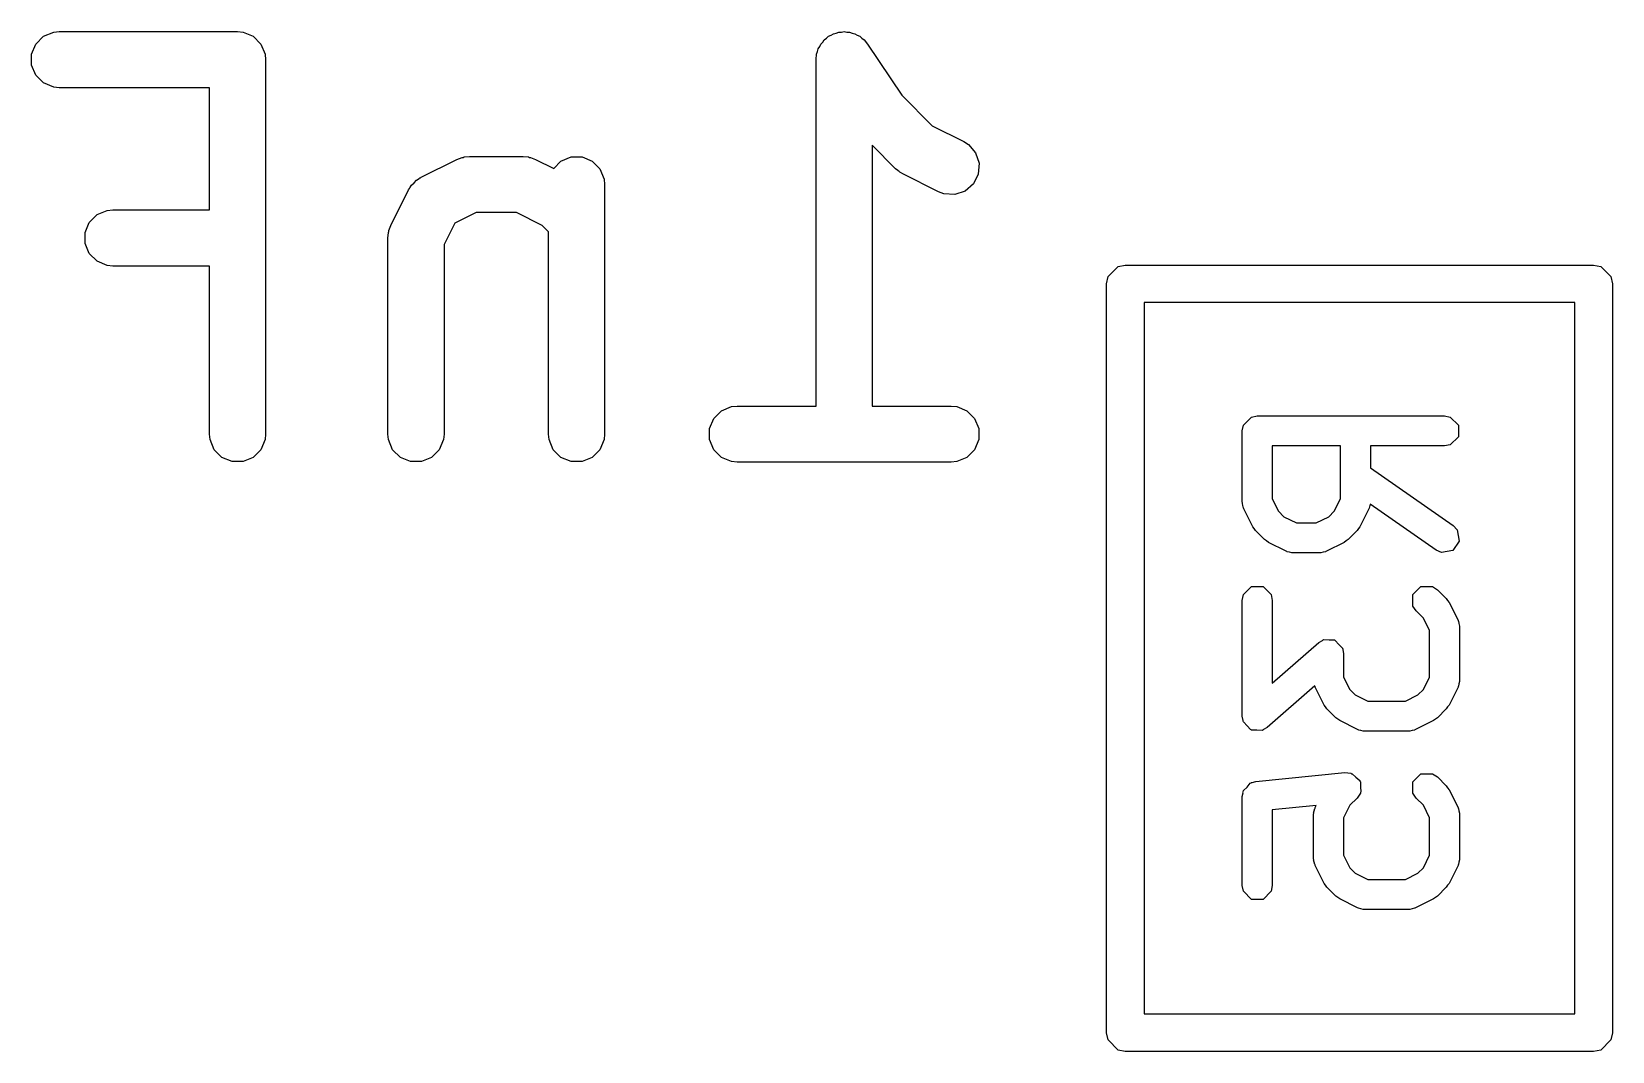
# Model space of a CAD drawing. Header units: inches. Extents: x -2.1 to 1.75, y 0.25 to 2.74.
# Drawn here: x 0.4618 to 0.6279, y 1.666 to 1.7733 of the extents above; entities that cross this region are included whole.
import ezdxf

# ---------------------------------------------------------------- set-up
doc = ezdxf.new("R2010")
doc.units = ezdxf.units.IN
doc.header["$MEASUREMENT"] = 0
doc.layers.add('BLACK', color=250, linetype='CONTINUOUS')

msp = doc.modelspace()

# ---------------------------------------------------------------- linework, layer by layer
at = {"layer": 'BLACK', "linetype": 'CONTINUOUS'}
for p, q in [((0.46224, 1.77196), (0.46305, 1.77278)), ((0.46305, 1.77278), (0.46412, 1.77322)), ((0.46412, 1.77322), (0.46469, 1.77327)), ((0.46469, 1.77327), (0.48344, 1.77327)), ((0.48344, 1.77327), (0.48402, 1.77322)), ((0.48402, 1.77322), (0.48508, 1.77278)), ((0.48508, 1.77278), (0.4859, 1.77196)), ((0.5451, 1.77241), (0.54534, 1.77257)), ((0.54534, 1.77257), (0.54554, 1.77278)), ((0.54554, 1.77278), (0.54581, 1.77289)), ((0.54581, 1.77289), (0.54606, 1.77305)), ((0.54606, 1.77305), (0.54634, 1.77311)), ((0.54634, 1.77311), (0.54661, 1.77322)), ((0.54661, 1.77322), (0.5469, 1.77322)), ((0.5469, 1.77322), (0.54719, 1.77327)), ((0.54719, 1.77327), (0.54747, 1.77322)), ((0.54747, 1.77322), (0.54776, 1.77322)), ((0.54776, 1.77322), (0.54803, 1.77311)), ((0.54803, 1.77311), (0.54832, 1.77305)), ((0.54832, 1.77305), (0.54856, 1.77289)), ((0.54856, 1.77289), (0.54882, 1.77278)), ((0.54882, 1.77278), (0.54903, 1.77257)), ((0.54903, 1.77257), (0.54927, 1.77241)), ((0.4618, 1.7709), (0.46224, 1.77196)), ((0.4618, 1.76975), (0.4618, 1.7709)), ((0.4859, 1.77196), (0.48634, 1.7709)), ((0.48634, 1.7709), (0.48639, 1.77032)), ((0.54423, 1.77033), (0.54429, 1.7709)), ((0.54429, 1.7709), (0.5444, 1.77117)), ((0.5444, 1.77117), (0.54446, 1.77145)), ((0.54446, 1.77145), (0.54462, 1.7717)), ((0.54462, 1.7717), (0.54473, 1.77196)), ((0.54473, 1.77196), (0.54493, 1.77217)), ((0.54493, 1.77217), (0.5451, 1.77241)), ((0.54927, 1.77241), (0.54964, 1.77196)), ((0.54964, 1.77196), (0.54964, 1.77196)), ((0.54964, 1.77196), (0.54964, 1.77196)), ((0.54964, 1.77196), (0.54964, 1.77196)), ((0.54964, 1.77196), (0.55323, 1.76658)), ((0.46224, 1.76868), (0.4618, 1.76975)), ((0.48639, 1.77032), (0.48639, 1.73095)), ((0.54423, 1.77032), (0.54423, 1.77033)), ((0.54423, 1.77033), (0.54423, 1.77033)), ((0.54423, 1.7339), (0.54423, 1.77032)), ((0.54423, 1.77032), (0.54423, 1.77032)), ((0.46305, 1.76787), (0.46224, 1.76868)), ((0.46412, 1.76743), (0.46305, 1.76787)), ((0.46469, 1.76737), (0.46412, 1.76743)), ((0.48049, 1.76737), (0.46469, 1.76737)), ((0.48049, 1.75453), (0.48049, 1.76737)), ((0.55323, 1.76658), (0.55643, 1.76337)), ((0.55643, 1.76337), (0.55975, 1.76171)), ((0.55259, 1.75886), (0.55014, 1.76132)), ((0.55014, 1.76132), (0.55014, 1.7339)), ((0.55975, 1.76171), (0.56024, 1.76141)), ((0.56024, 1.76141), (0.561, 1.76054)), ((0.50274, 1.75796), (0.50649, 1.75984)), ((0.50649, 1.75984), (0.50703, 1.76005)), ((0.50703, 1.76005), (0.50714, 1.76005)), ((0.50714, 1.76005), (0.50724, 1.76009)), ((0.50724, 1.76009), (0.50781, 1.76015)), ((0.50781, 1.76015), (0.51344, 1.76015)), ((0.51344, 1.76015), (0.51401, 1.76009)), ((0.51401, 1.76009), (0.51411, 1.76005)), ((0.51411, 1.76005), (0.51422, 1.76005)), ((0.51422, 1.76005), (0.51476, 1.75984)), ((0.51476, 1.75984), (0.51666, 1.75889)), ((0.51666, 1.75889), (0.51742, 1.75965)), ((0.51742, 1.75965), (0.51849, 1.76009)), ((0.51849, 1.76009), (0.51964, 1.76009)), ((0.51964, 1.76009), (0.5207, 1.75965)), ((0.5207, 1.75965), (0.52152, 1.75884)), ((0.561, 1.76054), (0.56136, 1.75944)), ((0.56136, 1.75944), (0.56128, 1.75829)), ((0.50201, 1.75738), (0.50225, 1.75766)), ((0.50225, 1.75766), (0.50254, 1.75784)), ((0.50254, 1.75784), (0.5026, 1.75789)), ((0.5026, 1.75789), (0.50265, 1.7579)), ((0.50265, 1.7579), (0.50274, 1.75796)), ((0.52152, 1.75884), (0.52196, 1.75777)), ((0.52196, 1.75777), (0.52201, 1.7572)), ((0.55282, 1.75867), (0.55259, 1.75886)), ((0.55287, 1.75862), (0.55282, 1.75867)), ((0.55296, 1.75856), (0.55287, 1.75862)), ((0.55304, 1.75849), (0.55296, 1.75856)), ((0.55311, 1.75846), (0.55304, 1.75849)), ((0.55336, 1.75831), (0.55311, 1.75846)), ((0.55711, 1.75643), (0.55336, 1.75831)), ((0.56128, 1.75829), (0.56076, 1.75726)), ((0.49955, 1.75289), (0.50142, 1.75664)), ((0.50142, 1.75664), (0.50148, 1.75674)), ((0.50148, 1.75674), (0.5015, 1.75679)), ((0.5015, 1.75679), (0.50155, 1.75684)), ((0.50155, 1.75684), (0.50173, 1.75713)), ((0.50173, 1.75713), (0.50201, 1.75738)), ((0.52201, 1.7572), (0.52201, 1.73095)), ((0.55765, 1.75623), (0.55711, 1.75643)), ((0.5588, 1.75614), (0.55765, 1.75623)), ((0.55989, 1.75651), (0.5588, 1.75614)), ((0.56076, 1.75726), (0.55989, 1.75651)), ((0.46868, 1.75403), (0.46974, 1.75447)), ((0.46974, 1.75447), (0.47032, 1.75453)), ((0.47032, 1.75453), (0.48049, 1.75453)), ((0.50851, 1.75425), (0.50626, 1.75312)), ((0.51274, 1.75425), (0.50851, 1.75425)), ((0.51544, 1.7529), (0.51274, 1.75425)), ((0.46742, 1.75215), (0.46786, 1.75321)), ((0.46786, 1.75321), (0.46868, 1.75403)), ((0.49934, 1.75235), (0.49955, 1.75289)), ((0.50626, 1.75312), (0.50514, 1.75088)), ((0.51611, 1.75223), (0.51544, 1.7529)), ((0.46742, 1.751), (0.46742, 1.75215)), ((0.46786, 1.74993), (0.46742, 1.751)), ((0.49924, 1.75157), (0.49929, 1.75215)), ((0.49924, 1.73095), (0.49924, 1.75157)), ((0.49929, 1.75215), (0.49933, 1.75225)), ((0.49933, 1.75225), (0.49934, 1.75235)), ((0.50514, 1.75088), (0.50514, 1.73095)), ((0.51611, 1.73095), (0.51611, 1.75223)), ((0.46868, 1.74912), (0.46786, 1.74993)), ((0.46974, 1.74868), (0.46868, 1.74912)), ((0.47032, 1.74862), (0.46974, 1.74868)), ((0.48049, 1.74862), (0.47032, 1.74862)), ((0.48049, 1.73095), (0.48049, 1.74862)), ((0.57491, 1.74751), (0.57598, 1.74857)), ((0.57598, 1.74857), (0.57673, 1.74872)), ((0.57673, 1.74872), (0.62594, 1.74872)), ((0.62594, 1.74872), (0.6267, 1.74857)), ((0.6267, 1.74857), (0.62776, 1.74751)), ((0.57476, 1.74675), (0.57491, 1.74751)), ((0.57476, 1.66801), (0.57476, 1.74675)), ((0.62776, 1.74751), (0.62791, 1.74675)), ((0.62791, 1.74675), (0.62791, 1.66801)), ((0.5787, 1.74478), (0.5787, 1.66998)), ((0.62398, 1.74478), (0.5787, 1.74478)), ((0.62398, 1.66998), (0.62398, 1.74478)), ((0.53304, 1.73153), (0.53348, 1.73259)), ((0.53348, 1.73259), (0.53429, 1.73341)), ((0.53429, 1.73341), (0.53536, 1.73385)), ((0.53536, 1.73385), (0.53593, 1.7339)), ((0.53593, 1.7339), (0.54423, 1.7339)), ((0.55014, 1.7339), (0.55843, 1.7339)), ((0.55843, 1.7339), (0.55901, 1.73385)), ((0.55901, 1.73385), (0.56007, 1.73341)), ((0.56007, 1.73341), (0.56089, 1.73259)), ((0.56089, 1.73259), (0.56133, 1.73153)), ((0.58914, 1.73189), (0.58999, 1.73274)), ((0.58999, 1.73274), (0.5906, 1.73286)), ((0.5906, 1.73286), (0.61028, 1.73286)), ((0.61028, 1.73286), (0.61088, 1.73274)), ((0.61088, 1.73274), (0.61174, 1.73189)), ((0.48055, 1.73038), (0.48049, 1.73095)), ((0.48639, 1.73095), (0.48634, 1.73038)), ((0.49929, 1.73038), (0.49924, 1.73095)), ((0.50514, 1.73095), (0.50508, 1.73038)), ((0.51617, 1.73038), (0.51611, 1.73095)), ((0.52201, 1.73095), (0.52196, 1.73038)), ((0.53304, 1.73038), (0.53304, 1.73153)), ((0.56133, 1.73153), (0.56133, 1.73038)), ((0.58902, 1.73129), (0.58914, 1.73189)), ((0.58902, 1.72379), (0.58902, 1.73129)), ((0.61174, 1.73189), (0.61174, 1.73068)), ((0.48099, 1.72931), (0.48055, 1.73038)), ((0.4818, 1.7285), (0.48099, 1.72931)), ((0.4859, 1.72931), (0.48508, 1.7285)), ((0.48634, 1.73038), (0.4859, 1.72931)), ((0.49973, 1.72931), (0.49929, 1.73038)), ((0.50055, 1.7285), (0.49973, 1.72931)), ((0.50464, 1.72931), (0.50383, 1.7285)), ((0.50508, 1.73038), (0.50464, 1.72931)), ((0.51661, 1.72931), (0.51617, 1.73038)), ((0.51742, 1.7285), (0.51661, 1.72931)), ((0.52152, 1.72931), (0.5207, 1.7285)), ((0.52196, 1.73038), (0.52152, 1.72931)), ((0.53348, 1.72931), (0.53304, 1.73038)), ((0.53429, 1.7285), (0.53348, 1.72931)), ((0.56089, 1.72931), (0.56007, 1.7285)), ((0.56133, 1.73038), (0.56089, 1.72931)), ((0.59933, 1.72971), (0.59217, 1.72971)), ((0.59217, 1.72971), (0.59217, 1.72416)), ((0.59933, 1.72416), (0.59933, 1.72971)), ((0.61028, 1.72971), (0.60248, 1.72971)), ((0.60248, 1.72971), (0.60248, 1.72742)), ((0.61088, 1.72983), (0.61028, 1.72971)), ((0.61174, 1.73068), (0.61088, 1.72983)), ((0.48287, 1.72806), (0.4818, 1.7285)), ((0.48402, 1.72806), (0.48287, 1.72806)), ((0.48508, 1.7285), (0.48402, 1.72806)), ((0.50161, 1.72806), (0.50055, 1.7285)), ((0.50276, 1.72806), (0.50161, 1.72806)), ((0.50383, 1.7285), (0.50276, 1.72806)), ((0.51849, 1.72806), (0.51742, 1.7285)), ((0.51964, 1.72806), (0.51849, 1.72806)), ((0.5207, 1.7285), (0.51964, 1.72806)), ((0.53536, 1.72806), (0.53429, 1.7285)), ((0.53593, 1.728), (0.53536, 1.72806)), ((0.55843, 1.728), (0.53593, 1.728)), ((0.55901, 1.72806), (0.55843, 1.728)), ((0.56007, 1.7285), (0.55901, 1.72806)), ((0.60248, 1.72742), (0.61118, 1.72133)), ((0.58904, 1.72371), (0.58902, 1.72379)), ((0.58903, 1.72367), (0.58904, 1.72371)), ((0.58909, 1.72343), (0.58903, 1.72367)), ((0.58914, 1.72318), (0.58909, 1.72343)), ((0.58917, 1.72316), (0.58914, 1.72318)), ((0.58919, 1.72308), (0.58917, 1.72316)), ((0.59013, 1.72121), (0.58919, 1.72308)), ((0.59217, 1.72416), (0.59283, 1.72284)), ((0.59283, 1.72284), (0.5934, 1.72227)), ((0.5981, 1.72227), (0.59868, 1.72284)), ((0.59868, 1.72284), (0.59933, 1.72416)), ((0.60232, 1.72308), (0.60138, 1.72121)), ((0.60234, 1.72316), (0.60232, 1.72308)), ((0.60236, 1.72318), (0.60234, 1.72316)), ((0.60241, 1.72343), (0.60236, 1.72318)), ((0.60246, 1.72359), (0.60241, 1.72343)), ((0.60938, 1.71875), (0.60246, 1.72359)), ((0.59028, 1.72101), (0.59013, 1.72121)), ((0.59042, 1.7208), (0.59028, 1.72101)), ((0.5934, 1.72227), (0.59472, 1.72161)), ((0.59472, 1.72161), (0.59679, 1.72161)), ((0.59679, 1.72161), (0.5981, 1.72227)), ((0.60122, 1.72101), (0.60108, 1.7208)), ((0.60138, 1.72121), (0.60122, 1.72101)), ((0.61118, 1.72133), (0.61161, 1.72088)), ((0.59136, 1.71986), (0.59042, 1.7208)), ((0.59157, 1.71972), (0.59136, 1.71986)), ((0.59177, 1.71957), (0.59157, 1.71972)), ((0.59364, 1.71863), (0.59177, 1.71957)), ((0.59974, 1.71957), (0.59786, 1.71863)), ((0.59994, 1.71972), (0.59974, 1.71957)), ((0.60015, 1.71986), (0.59994, 1.71972)), ((0.60108, 1.7208), (0.60015, 1.71986)), ((0.61182, 1.7197), (0.61113, 1.71871)), ((0.61161, 1.72088), (0.61182, 1.7197)), ((0.59372, 1.71861), (0.59364, 1.71863)), ((0.59374, 1.71858), (0.59372, 1.71861)), ((0.59399, 1.71853), (0.59374, 1.71858)), ((0.59423, 1.71847), (0.59399, 1.71853)), ((0.59427, 1.71848), (0.59423, 1.71847)), ((0.59435, 1.71846), (0.59427, 1.71848)), ((0.59716, 1.71846), (0.59435, 1.71846)), ((0.59724, 1.71848), (0.59716, 1.71846)), ((0.59727, 1.71847), (0.59724, 1.71848)), ((0.59751, 1.71853), (0.59727, 1.71847)), ((0.59776, 1.71858), (0.59751, 1.71853)), ((0.59779, 1.71861), (0.59776, 1.71858)), ((0.59786, 1.71863), (0.59779, 1.71861)), ((0.60994, 1.7185), (0.60938, 1.71875)), ((0.61113, 1.71871), (0.60994, 1.7185)), ((0.58914, 1.71408), (0.58999, 1.71493)), ((0.58999, 1.71493), (0.5912, 1.71493)), ((0.5912, 1.71493), (0.59205, 1.71408)), ((0.60695, 1.71408), (0.6078, 1.71493)), ((0.6078, 1.71493), (0.60901, 1.71493)), ((0.60901, 1.71493), (0.60952, 1.71459)), ((0.60952, 1.71459), (0.61046, 1.71365)), ((0.58902, 1.71347), (0.58914, 1.71408)), ((0.58902, 1.70129), (0.58902, 1.71347)), ((0.59205, 1.71408), (0.59217, 1.71347)), ((0.59217, 1.71347), (0.59217, 1.70476)), ((0.60695, 1.71287), (0.60695, 1.71408)), ((0.60729, 1.71236), (0.60695, 1.71287)), ((0.61046, 1.71365), (0.6106, 1.71344)), ((0.6106, 1.71344), (0.61075, 1.71324)), ((0.61075, 1.71324), (0.61169, 1.71137)), ((0.60805, 1.7116), (0.60729, 1.71236)), ((0.60871, 1.71029), (0.60805, 1.7116)), ((0.61169, 1.71137), (0.61171, 1.71129)), ((0.61171, 1.71129), (0.61174, 1.71127)), ((0.61174, 1.71127), (0.61179, 1.71102)), ((0.61179, 1.71102), (0.61185, 1.71077)), ((0.59753, 1.70931), (0.59759, 1.70934)), ((0.59759, 1.70934), (0.59814, 1.70931)), ((0.60871, 1.70541), (0.60871, 1.71029)), ((0.61185, 1.71077), (0.61184, 1.71074)), ((0.61184, 1.71074), (0.61186, 1.71066)), ((0.61186, 1.71066), (0.61186, 1.70504)), ((0.59217, 1.70476), (0.59706, 1.70904)), ((0.59706, 1.70904), (0.59745, 1.70926)), ((0.59745, 1.70926), (0.59749, 1.70931)), ((0.59749, 1.70931), (0.59753, 1.70931)), ((0.59814, 1.70931), (0.5987, 1.70931)), ((0.5987, 1.70931), (0.59874, 1.70927)), ((0.59874, 1.70927), (0.59879, 1.70926)), ((0.59879, 1.70926), (0.59916, 1.70884)), ((0.59916, 1.70884), (0.59955, 1.70845)), ((0.59955, 1.70845), (0.59956, 1.70838)), ((0.59956, 1.70838), (0.59959, 1.70836)), ((0.59959, 1.70836), (0.59958, 1.70829)), ((0.59958, 1.70829), (0.59967, 1.70785)), ((0.59967, 1.70785), (0.59967, 1.70541)), ((0.59663, 1.70448), (0.59163, 1.7001)), ((0.59664, 1.70444), (0.59663, 1.70448)), ((0.59667, 1.70441), (0.59664, 1.70444)), ((0.59669, 1.70433), (0.59667, 1.70441)), ((0.59967, 1.70541), (0.60033, 1.7041)), ((0.60805, 1.7041), (0.60871, 1.70541)), ((0.61171, 1.70441), (0.61169, 1.70433)), ((0.61174, 1.70444), (0.61171, 1.70441)), ((0.61179, 1.70468), (0.61174, 1.70444)), ((0.61185, 1.70493), (0.61179, 1.70468)), ((0.61186, 1.70504), (0.61184, 1.70496)), ((0.61184, 1.70496), (0.61185, 1.70493)), ((0.59762, 1.70246), (0.59669, 1.70433)), ((0.60033, 1.7041), (0.6009, 1.70352)), ((0.6009, 1.70352), (0.60222, 1.70286)), ((0.60222, 1.70286), (0.60616, 1.70286)), ((0.60616, 1.70286), (0.60747, 1.70352)), ((0.60747, 1.70352), (0.60805, 1.7041)), ((0.61169, 1.70433), (0.61075, 1.70246)), ((0.58911, 1.70085), (0.58902, 1.70129)), ((0.59778, 1.70226), (0.59762, 1.70246)), ((0.59792, 1.70205), (0.59778, 1.70226)), ((0.59886, 1.70111), (0.59792, 1.70205)), ((0.59907, 1.70097), (0.59886, 1.70111)), ((0.60952, 1.70111), (0.60931, 1.70097)), ((0.61046, 1.70205), (0.60952, 1.70111)), ((0.6106, 1.70226), (0.61046, 1.70205)), ((0.61075, 1.70246), (0.6106, 1.70226)), ((0.5891, 1.70078), (0.58911, 1.70085)), ((0.58913, 1.70076), (0.5891, 1.70078)), ((0.58914, 1.70069), (0.58913, 1.70076)), ((0.58953, 1.70029), (0.58914, 1.70069)), ((0.5899, 1.69988), (0.58953, 1.70029)), ((0.58995, 1.69987), (0.5899, 1.69988)), ((0.58999, 1.69983), (0.58995, 1.69987)), ((0.59055, 1.69983), (0.58999, 1.69983)), ((0.5911, 1.6998), (0.59055, 1.69983)), ((0.59116, 1.69983), (0.5911, 1.6998)), ((0.5912, 1.69983), (0.59116, 1.69983)), ((0.59125, 1.69988), (0.5912, 1.69983)), ((0.59163, 1.7001), (0.59125, 1.69988)), ((0.59927, 1.70082), (0.59907, 1.70097)), ((0.60114, 1.69988), (0.59927, 1.70082)), ((0.60122, 1.69986), (0.60114, 1.69988)), ((0.60124, 1.69983), (0.60122, 1.69986)), ((0.60149, 1.69978), (0.60124, 1.69983)), ((0.60173, 1.69972), (0.60149, 1.69978)), ((0.60177, 1.69973), (0.60173, 1.69972)), ((0.60184, 1.69971), (0.60177, 1.69973)), ((0.60653, 1.69971), (0.60184, 1.69971)), ((0.60661, 1.69973), (0.60653, 1.69971)), ((0.60664, 1.69972), (0.60661, 1.69973)), ((0.60689, 1.69978), (0.60664, 1.69972)), ((0.60713, 1.69983), (0.60689, 1.69978)), ((0.60716, 1.69986), (0.60713, 1.69983)), ((0.60724, 1.69988), (0.60716, 1.69986)), ((0.60911, 1.70082), (0.60724, 1.69988)), ((0.60931, 1.70097), (0.60911, 1.70082)), ((0.59007, 1.69431), (0.59044, 1.69442)), ((0.59044, 1.69442), (0.59981, 1.69536)), ((0.59981, 1.69536), (0.60043, 1.6953)), ((0.60043, 1.6953), (0.60049, 1.69524)), ((0.60049, 1.69524), (0.60057, 1.69524)), ((0.60057, 1.69524), (0.60095, 1.69487)), ((0.60095, 1.69487), (0.60136, 1.69453)), ((0.60136, 1.69453), (0.60137, 1.69445)), ((0.60137, 1.69445), (0.60143, 1.69439)), ((0.60143, 1.69439), (0.60143, 1.69386)), ((0.60695, 1.69439), (0.6078, 1.69524)), ((0.60695, 1.69319), (0.60695, 1.69439)), ((0.6078, 1.69524), (0.60901, 1.69524)), ((0.60901, 1.69524), (0.60952, 1.6949)), ((0.60952, 1.6949), (0.61046, 1.69397)), ((0.58902, 1.69285), (0.5891, 1.69323)), ((0.58902, 1.68348), (0.58902, 1.69285)), ((0.58909, 1.69331), (0.58912, 1.69335)), ((0.5891, 1.69323), (0.58909, 1.69331)), ((0.58912, 1.69335), (0.58914, 1.69346)), ((0.58914, 1.69346), (0.58952, 1.69383)), ((0.58952, 1.69383), (0.58985, 1.69424)), ((0.58985, 1.69424), (0.58996, 1.69427)), ((0.58996, 1.69427), (0.58999, 1.69431)), ((0.58999, 1.69431), (0.59007, 1.69431)), ((0.60143, 1.69319), (0.60108, 1.69268)), ((0.60143, 1.69386), (0.60148, 1.69333)), ((0.60148, 1.69333), (0.60143, 1.69327)), ((0.60143, 1.69327), (0.60143, 1.69319)), ((0.60729, 1.69268), (0.60695, 1.69319)), ((0.61046, 1.69397), (0.6106, 1.69376)), ((0.6106, 1.69376), (0.61075, 1.69356)), ((0.61075, 1.69356), (0.61169, 1.69168)), ((0.59679, 1.69189), (0.59217, 1.69143)), ((0.59217, 1.69143), (0.59217, 1.68348)), ((0.59652, 1.69109), (0.59659, 1.69133)), ((0.59654, 1.69106), (0.59652, 1.69109)), ((0.59659, 1.69133), (0.59664, 1.69158)), ((0.59664, 1.69158), (0.59667, 1.69161)), ((0.59667, 1.69161), (0.59669, 1.69168)), ((0.59669, 1.69168), (0.59679, 1.69189)), ((0.60033, 1.69192), (0.59967, 1.69061)), ((0.60108, 1.69268), (0.60033, 1.69192)), ((0.60805, 1.69192), (0.60729, 1.69268)), ((0.60871, 1.69061), (0.60805, 1.69192)), ((0.61169, 1.69168), (0.61171, 1.69161)), ((0.61171, 1.69161), (0.61174, 1.69158)), ((0.61174, 1.69158), (0.61179, 1.69133)), ((0.61179, 1.69133), (0.61185, 1.69109)), ((0.61185, 1.69109), (0.61184, 1.69106)), ((0.59652, 1.69098), (0.59654, 1.69106)), ((0.59652, 1.68629), (0.59652, 1.69098)), ((0.59967, 1.69061), (0.59967, 1.68666)), ((0.60871, 1.68666), (0.60871, 1.69061)), ((0.61184, 1.69106), (0.61186, 1.69098)), ((0.61186, 1.69098), (0.61186, 1.68629)), ((0.59654, 1.68621), (0.59652, 1.68629)), ((0.59652, 1.68618), (0.59654, 1.68621)), ((0.59659, 1.68594), (0.59652, 1.68618)), ((0.59967, 1.68666), (0.60033, 1.68535)), ((0.60805, 1.68535), (0.60871, 1.68666)), ((0.61185, 1.68618), (0.61179, 1.68594)), ((0.61186, 1.68629), (0.61184, 1.68621)), ((0.61184, 1.68621), (0.61185, 1.68618)), ((0.59664, 1.68569), (0.59659, 1.68594)), ((0.59667, 1.68566), (0.59664, 1.68569)), ((0.59669, 1.68559), (0.59667, 1.68566)), ((0.59762, 1.68371), (0.59669, 1.68559)), ((0.60033, 1.68535), (0.6009, 1.68477)), ((0.6009, 1.68477), (0.60222, 1.68412)), ((0.60616, 1.68412), (0.60747, 1.68477)), ((0.60747, 1.68477), (0.60805, 1.68535)), ((0.61169, 1.68559), (0.61075, 1.68371)), ((0.61171, 1.68566), (0.61169, 1.68559)), ((0.61174, 1.68569), (0.61171, 1.68566)), ((0.61179, 1.68594), (0.61174, 1.68569)), ((0.58914, 1.68288), (0.58902, 1.68348)), ((0.58999, 1.68202), (0.58914, 1.68288)), ((0.59205, 1.68288), (0.5912, 1.68202)), ((0.59217, 1.68348), (0.59205, 1.68288)), ((0.59778, 1.68351), (0.59762, 1.68371)), ((0.59792, 1.6833), (0.59778, 1.68351)), ((0.59886, 1.68237), (0.59792, 1.6833)), ((0.60222, 1.68412), (0.60616, 1.68412)), ((0.61046, 1.6833), (0.60952, 1.68237)), ((0.6106, 1.68351), (0.61046, 1.6833)), ((0.61075, 1.68371), (0.6106, 1.68351)), ((0.5912, 1.68202), (0.58999, 1.68202)), ((0.59907, 1.68223), (0.59886, 1.68237)), ((0.59927, 1.68207), (0.59907, 1.68223)), ((0.60114, 1.68113), (0.59927, 1.68207)), ((0.60122, 1.68111), (0.60114, 1.68113)), ((0.60124, 1.68109), (0.60122, 1.68111)), ((0.60716, 1.68111), (0.60713, 1.68109)), ((0.60724, 1.68113), (0.60716, 1.68111)), ((0.60911, 1.68207), (0.60724, 1.68113)), ((0.60931, 1.68222), (0.60911, 1.68207)), ((0.60952, 1.68237), (0.60931, 1.68222)), ((0.60149, 1.68104), (0.60124, 1.68109)), ((0.60173, 1.68097), (0.60149, 1.68104)), ((0.60177, 1.68098), (0.60173, 1.68097)), ((0.60184, 1.68097), (0.60177, 1.68098)), ((0.60653, 1.68097), (0.60184, 1.68097)), ((0.60661, 1.68098), (0.60653, 1.68097)), ((0.60664, 1.68097), (0.60661, 1.68098)), ((0.60689, 1.68104), (0.60664, 1.68097)), ((0.60713, 1.68109), (0.60689, 1.68104)), ((0.5787, 1.66998), (0.62398, 1.66998)), ((0.57491, 1.66726), (0.57476, 1.66801)), ((0.62791, 1.66801), (0.62776, 1.66726)), ((0.57598, 1.66619), (0.57491, 1.66726)), ((0.57673, 1.66604), (0.57598, 1.66619)), ((0.6267, 1.66619), (0.62594, 1.66604)), ((0.62776, 1.66726), (0.6267, 1.66619)), ((0.62594, 1.66604), (0.57673, 1.66604))]:
    msp.add_line(p, q, dxfattribs=at)

doc.saveas('drawing.dxf')
